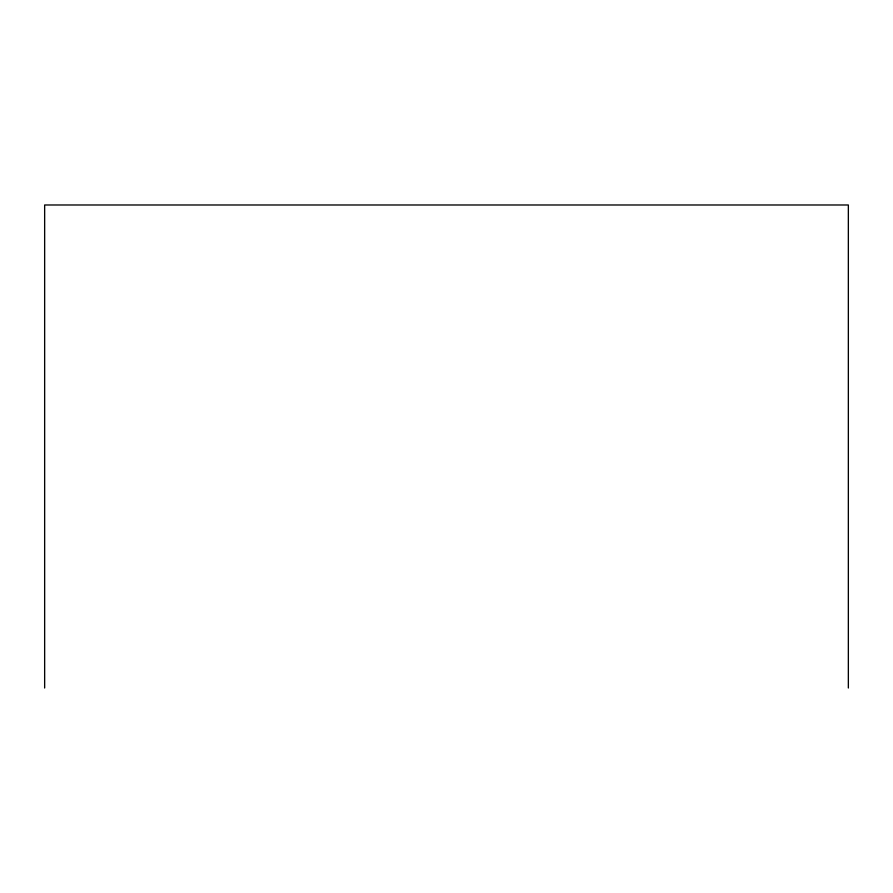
<?xml version="1.0" encoding="UTF-8"?>
<svg xmlns="http://www.w3.org/2000/svg" width="893" height="893" viewBox="0 0 893 893"><rect width="100%" height="100%" fill="white"/><g stroke="black" fill="none" stroke-linecap="round" stroke-linejoin="round"><path stroke-width="1.34" d="M848.35 688.012L848.35 204.988L44.65 204.988L44.65 688.012"/></g></svg>
